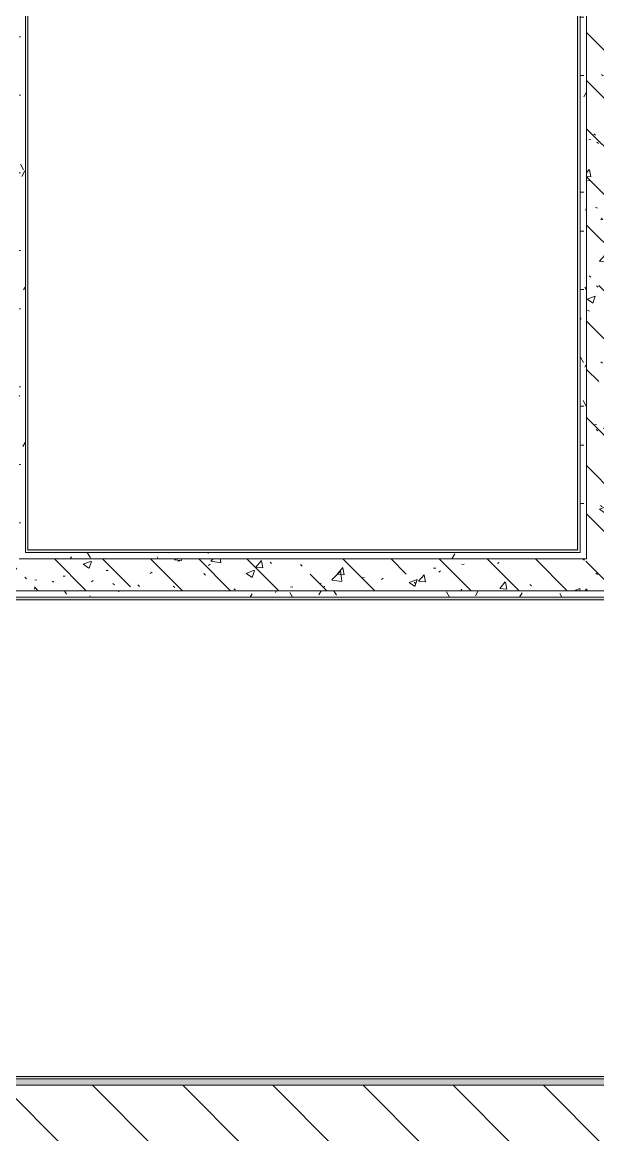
# Model space of a CAD drawing. Header units: millimetres. Extents: x -213547 to 415037, y -3642 to 106956.
# Drawn here: x 81225 to 83030, y 92631 to 96118 of the extents above; entities that cross this region are included whole.
import ezdxf

# ---------------------------------------------------------------- set-up
doc = ezdxf.new("R2010")
doc.units = ezdxf.units.MM
doc.layers.add('A-AREA-PATT-1', color=7, linetype='Continuous', lineweight=5, true_color=0xa5bae0, transparency=1)
doc.layers.add('A-WALL', color=7, linetype='Continuous', lineweight=5)
doc.layers.add('I-WALL', color=7, linetype='Continuous', lineweight=5)
doc.layers.add('A-WALL-1', color=9, linetype='Continuous', lineweight=5, true_color=0x808080)
doc.layers.add('A-WALL-FNSH-1', color=9, linetype='Continuous', lineweight=5, true_color=0x808080)
pattern_1 = [(135, (0, 0), (-150.8683, -150.8683), [213.36, -35.56, 7.112, -35.56]), (135, (0, 150.77), (-150.8683, -150.8683), []), (50, (0, 0), (255.05767, -22.3145), [26.67, -293.37]), (355, (0, 0), (-49.3404, 267.4791), [21.336, -234.696]), (100.451, (21.25, -1.86), (205.7195, 245.16356), [22.666, -249.326]), (46.184, (0, 71.12), (379.511, -58.86), [40.005, -440.055]), (96.636, (31.63, 66.2), (332.3634, 346.3991), [33.999, -373.989]), (351.184, (0, 71.12), (332.3669, 346.3953), [32.004, -352.044]), (21, (35.56, 53.34), (212.26017, -143.1711), [26.67, -293.37]), (326, (35.56, 53.34), (86.5224, 257.8632), [21.336, -234.696]), (71.451, (53.25, 41.4), (298.78395, 114.6901), [22.666, -249.326]), (37.5, (0, 0), (4.32385, 118.37751), [6.706, -225.146, 6.706, -231.546, -235.585]), (37.5, (0, 0), (4.32385, 118.37751), [-470.103, 6.706, -228.879]), (7.5, (0, 0), (93.54758, 140.2533), [6.706, -129.134, 6.706, -219.812, -89.789]), (7.5, (0, 0), (93.54758, 140.2533), [-362.356, 6.706, -83.083]), (327.5, (-79.3, 0), (189.82734, -8.02019), [6.706, -82.194, 6.706, -270.662, -368.046]), (327.5, (-79.3, 0), (189.82734, -8.02019), [-366.268, 6.706, -361.34]), (317.5, (-114.86, 0), (207.38114, 35.59764), [6.706, -108.864, 6.706, -177.495, -261.366]), (317.5, (-114.86, 0), (207.38114, 35.59764), [-299.771, 6.706, -254.66])]
pattern_2 = [(0, (0, 0), (243.84, 60.96), [20.117, -162.763, 20.117, -162.763, -975.36]), (0, (0, 0), (243.84, 60.96), [-365.76, 20.117, -345.643, 20.117, -162.763, -426.72]), (0, (0, 0), (243.84, 60.96), [-914.4, 20.117, -101.803, 20.117, -284.683]), (120, (91.44, 30.48), (-174.71291, 180.691634), [20.117, -162.763, 20.117, -162.763, -975.36]), (120, (91.44, 30.48), (-174.71291, 180.691634), [-365.76, 20.117, -345.643, 20.117, -162.763, -426.72]), (120, (91.44, 30.48), (-174.71291, 180.691634), [-914.4, 20.117, -101.803, 20.117, -284.683]), (240, (121.92, 152.4), (-69.12709, -241.651634), [20.117, -162.763, 20.117, -162.763, -975.36]), (240, (121.92, 152.4), (-69.12709, -241.651634), [-365.76, 20.117, -345.643, 20.117, -162.763, -426.72]), (240, (121.92, 152.4), (-69.12709, -241.651634), [-914.4, 20.117, -101.803, 20.117, -284.683])]

# ---------------------------------------------------------------- blocks, each defined once
blk = doc.blocks.new('1floor')
at = {"layer": 'A-AREA-PATT-1'}
blk.add_hatch(color=256, dxfattribs=at).paths.add_polyline_path([(82902, 15274), (82906, 15274.6), (82906, 20026), (82830, 20026), (82830, 20022), (82902, 20022), (82902, 15278), (81178, 15278), (81176.5, 17278), (80778, 17278), (80778, 19722), (81578, 19722), (81578, 20022), (81730, 20022), (81730, 20026), (81574, 20026), (81574, 19726), (80774, 19726), (80774, 17274), (81174, 17274), (81174, 15274), (82199.7, 15274)])
h = blk.add_hatch(color=256, dxfattribs=at)
h.paths.add_polyline_path([(80403.6, 13624), (85140, 13624), (85139.2, 13628), (70838, 13628), (70838, 13725), (70834, 13725), (70834, 13624), (79104, 13624)])
h.paths.add_polyline_path([(86242, 13624), (86246, 13624.8), (86244.7, 16076), (84994, 16076), (84992.9, 15126), (81026, 15126), (81026, 15150), (81022, 15150), (81022, 15122), (84710.5, 15120.3), (84710.5, 15112), (84730.5, 15112), (84730.5, 15122), (84998, 15122), (84998, 16072), (86242, 16072), (86242, 13628), (86090, 13628), (86090, 13624), (86166, 13624)])
h.paths.add_polyline_path([(70834, 14825), (70838, 14825), (70838, 15122), (76447.8, 15122), (76447.8, 15150), (76443.8, 15150), (76443.8, 15126), (70834, 15126), (70834, 14832.5)])
h.paths.add_polyline_path([(79080, 15122), (79108, 15122), (79108, 15150), (79104, 15150), (79104, 15126), (78556, 15126), (78556, 15150), (78552, 15150), (78552, 15122), (79078.5, 15122)])
at = {"layer": 'I-WALL'}
h = blk.add_hatch(dxfattribs=at)
h.set_pattern_fill('FP_191', color=256, style=0, pattern_type=2)
h.set_pattern_definition(pattern_2)
h.paths.add_polyline_path([(82930, 15270), (82930, 20050), (82910, 20050), (82910, 15270)])
h = blk.add_hatch(dxfattribs=at)
h.set_pattern_fill('FP_41', color=256, style=0, pattern_type=2)
h.set_pattern_definition(pattern_1)
h.paths.add_polyline_path([(82930, 15250), (83030, 15250), (83030, 20050), (82930, 20050), (82930, 15270)])
h = blk.add_hatch(dxfattribs=at)
h.set_pattern_fill('FP_191', color=256, style=0, pattern_type=2)
h.set_pattern_definition(pattern_2)
h.paths.add_polyline_path([(81170, 15250), (81168.2, 17250), (81150, 17250), (81150, 15250), (81168.2, 15250)])
h = blk.add_hatch(dxfattribs=at)
h.set_pattern_fill('FP_41', color=256, style=0, pattern_type=2)
h.set_pattern_definition(pattern_1)
h.paths.add_polyline_path([(81170, 15150), (84198.4, 15150), (84198.4, 15250), (81050, 15250), (81050, 15150), (81168.2, 15150)])
h = blk.add_hatch(dxfattribs=at)
h.set_pattern_fill('FP_191', color=256, style=0, pattern_type=2)
h.set_pattern_definition(pattern_2)
h.paths.add_polyline_path([(81170, 15250), (82930, 15250), (82930, 15270), (81170, 15270)])
h = blk.add_hatch(dxfattribs=at)
h.set_pattern_fill('FP_191', color=256, style=0, pattern_type=2)
h.set_pattern_definition(pattern_2)
h.paths.add_polyline_path([(84790, 15130), (84970, 15130), (84970, 15150), (81030, 15150), (81030, 15130), (84750, 15130)])
h = blk.add_hatch(dxfattribs=at)
h.set_pattern_fill('FP_191', color=256, style=0, pattern_type=2)
h.set_pattern_definition(pattern_2)
h.paths.add_polyline_path([(85110, 13600), (85110, 13608), (85140, 13608), (85140, 13620), (70810, 13620), (70810, 13600), (85040, 13600)])
h.paths.add_polyline_path([(86250, 13600), (86270, 13600), (86270, 13620), (86090, 13620), (86090, 13608), (86120, 13608), (86120, 13600)])
h = blk.add_hatch(dxfattribs=at)
h.set_pattern_fill('FP_23', color=256, style=0, pattern_type=2)
h.set_pattern_definition([(135, (0, 0), (-141.42136, -141.42136), [])])
h.paths.add_polyline_path([(77279.8, 13400), (84700, 13400), (84700, 13600), (68650, 13600), (68650, 13400), (77221.6, 13400)])
at = {"layer": 'A-WALL'}
for p, q in [((82910, 15270), (82910, 20030)), ((81170, 17250), (81170, 15270)), ((81170, 15270), (82910, 15270)), ((85140, 13620), (70830, 13620))]:
    blk.add_line(p, q, dxfattribs=at)
at = {"layer": 'A-WALL-1'}
for p, q in [((82930, 15250), (82930, 20050)), ((82930, 15250), (81150, 15250)), ((84970, 15150), (81050, 15150)), ((81030, 15130), (84990, 15130)), ((66560, 13600), (85110, 13600))]:
    blk.add_line(p, q, dxfattribs=at)
at = {"layer": 'A-WALL-FNSH-1'}
for p, q in [((82902, 20022), (82902, 15278)), ((81178, 15278), (81178, 17278)), ((82902, 15278), (81178, 15278)), ((81022, 15122), (84998, 15122)), ((70830, 13628), (85140, 13628))]:
    blk.add_line(p, q, dxfattribs=at)

msp = doc.modelspace()

# ---------------------------------------------------------------- block references
msp.add_blockref('1floor', (64.7, 79186.1))

doc.saveas('drawing.dxf')
